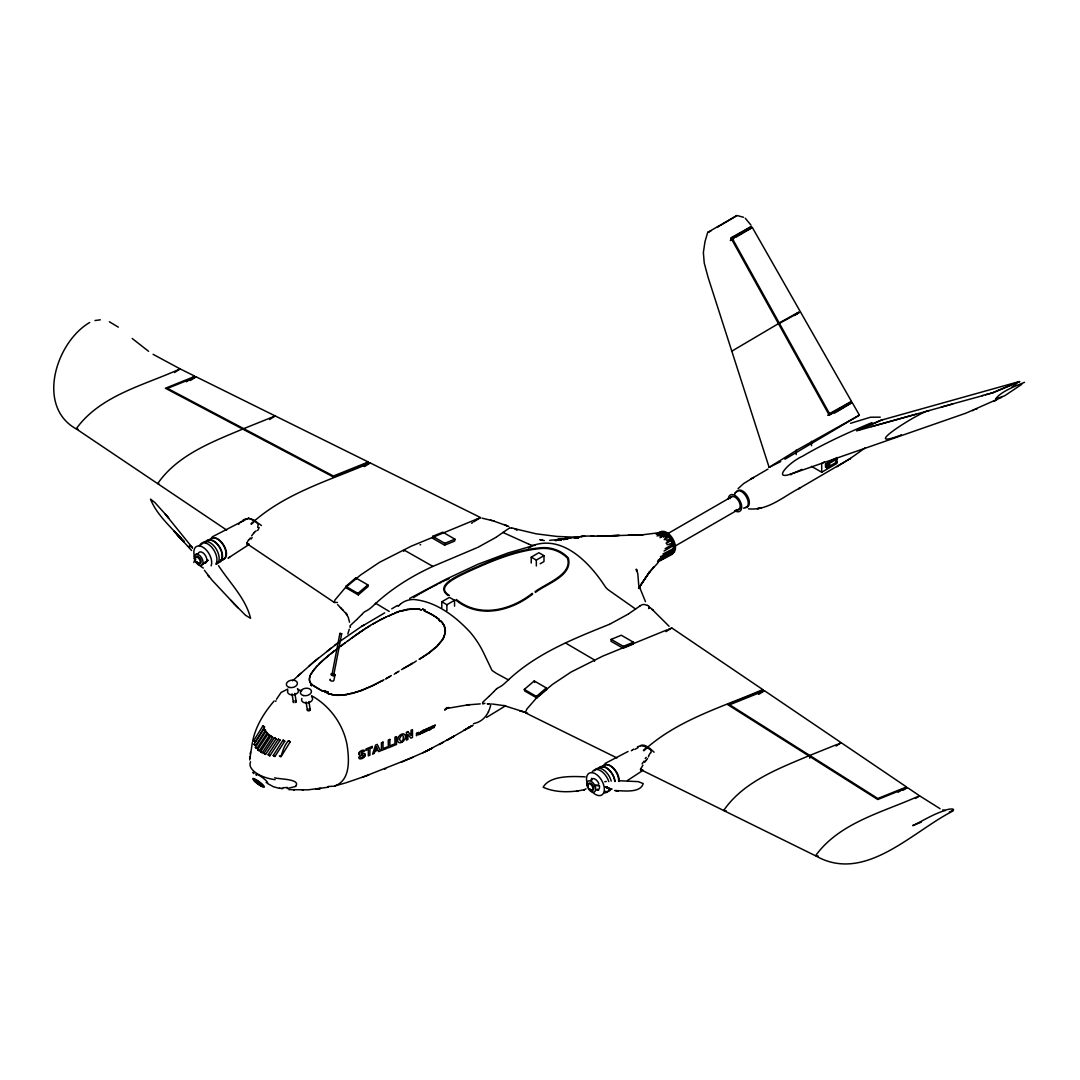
<?xml version="1.0" encoding="UTF-8"?>
<svg xmlns="http://www.w3.org/2000/svg" width="1080" height="1080" viewBox="0 0 1080 1080"><rect width="100%" height="100%" fill="white"/><g stroke="black" fill="none" stroke-linecap="round" stroke-linejoin="round"><path stroke-width="1.5" d="M309.555 679.104L309.569 679.617A21.776 11.759 -5.3 0 0 309.676 680.441L309.785 680.859A19.602 10.584 -4.7 0 0 310.055 681.669L310.244 682.047A19.13 10.247 -3.2 0 0 310.527 682.749M423.117 732.28L422.59 731.808L423.617 731.363L423.603 732.308M431.501 728.001L430.92 729.257L430.988 726.867L432.392 726.246M663.417 532.332L664.645 532.791L659.043 536.031M618.948 781.461C620.514 773.321 608.188 758.43 601.587 767.354M252.369 742.541L249.71 759.956M432.837 726.692L432.216 727.61M249.804 756.904L249.737 758.417M341.685 633.704L333.653 675.527L332.721 675.716L331.884 675.176L339.916 633.38L341.672 633.758L339.903 633.461M333.666 675.473L331.898 675.149M309.596 678.415L309.865 676.998A33.345 17.888 -7 0 1 310.311 675.769L310.365 675.513M432.5 538.191L432.716 536.328L442.814 532.183L454.923 539.177L454.707 541.053L444.609 545.184L432.5 538.191L435.375 537.017M444.609 545.184L444.825 543.321L454.923 539.177M611.199 639.374L610.97 641.237L623.093 648.23L633.177 644.099L633.407 642.222L621.284 635.229L611.199 639.374L623.308 646.353L633.407 642.222M623.093 648.23L623.308 646.353M734.792 494.168L734.94 493.276M445.23 632.543L444.231 636.363M333.882 680.549L334.962 674.933A2.079 0.878 10.9 0 0 332.141 673.596A2.079 0.878 10.9 0 0 331.695 675.04A2.079 0.878 10.9 0 0 334.949 674.96M250.169 753.989L250.493 752.355M349.258 629.249L347.814 633.987M403.69 551.34L404.028 550.49A1.647 0.959 60 0 1 404.514 550.287L432.877 566.393L476.861 547.776M443.894 636.377L444.137 635.756A32.157 23.125 7.2 0 0 444.582 634.406L444.933 632.448A26.825 19.184 2.9 0 0 445.027 631.22L445.041 630.707A24.84 17.753 -0.3 0 0 444.933 629.195M252.653 741.231C255.757 725.99 264.168 712.611 274.158 700.947M735.008 493.02C741.852 483.502 755.474 507.546 743.526 508.14M275.724 701.433L275.94 700.745M707.684 232.457L705.024 241.515L703.364 252.504L704.241 263.048L708.048 277.196L769.136 467.384L780.705 461.592M193.833 562.572L194.697 560.007M250.533 761.778L250.06 763.52A23.125 10.841 12.5 0 0 275.144 779.652M208.98 540.5C217.944 529.024 235.548 558.171 220.806 560.25M276.48 699.273L281.111 692.415L287.807 689.054M724.194 809.73C743.931 781.663 778.167 768.731 808.717 755.865M257.661 527.472L258.228 524.448L256.365 522.18A37.071 25.826 -13.6 0 0 254.543 521.033M488.444 711.625L489.24 709.803A48.06 27.756 60 0 0 490.28 706.712L490.739 704.916A29.795 17.199 60 0 0 490.995 703.688M442.382 640.116A43.43 31.712 13.3 0 0 443.097 638.888L443.448 638.118M443.408 638.199L443.435 638.159A37.247 27 10.2 0 0 444.245 636.444M640.467 745.524C644.949 743.378 650.74 749.155 654.102 752.207M311.094 674.001L311.837 672.732M648.918 608.04L649.215 607.27L648.891 608.081A4.752 2.74 -60 0 1 648.594 608.567M310.851 674.001L316.885 666.185M769.149 467.33L797.783 449.564L859.248 415.233M279.356 755.743C281.84 759.942 281.543 748.116 288.441 740.732M280.989 756.783L290.209 741.812M253.571 740.88L262.845 725.949L263.655 726.395L264.533 727.015L255.231 741.933M311.863 672.692L313.106 670.883M442.341 640.089L437.063 646.488L428.909 653.13M273.267 755.474L274.793 756.432L273.226 755.5L283.082 740.111L283.959 740.583L284.796 741.177L274.874 756.513M254.867 744.849L255.623 745.403L253.976 744.39L263.885 729.027L264.695 729.459L265.586 730.093L255.677 745.47M269.744 755.798L268.124 754.731L278.37 739.139L280.071 740.218M280.098 740.273L269.825 755.811L268.204 754.691M266.369 732.362L265.748 731.795L267.219 732.861L257 748.413L255.339 747.36M257.553 749.655L267.935 734.062L268.866 734.576M259.281 750.789L269.663 735.21L267.988 734.144M272.632 737.181L262.251 752.774L261.387 752.301L260.564 751.68L270.904 736.047M263.966 753.354L274.334 737.762L275.981 738.896M265.545 754.448L276.062 738.909M638.861 587.898L646.569 576.274M638.51 588.411L646.326 576.72L639.104 587.452M646.056 577.125L649.917 571.495L645.773 577.517L649.445 572.184M657.666 534.06C668.615 528.08 678.078 550.409 670.937 554.108M313.146 670.829L314.496 668.844M732.024 351.054L778.464 323.635M647.568 758.606L646.164 760.414M255.001 531.576L253.976 532.886M644.706 762.25L646.056 760.55M251.6 535.815L253.868 533.02M653.792 566.892L649.175 572.508L657.828 563.004M314.699 668.858L315.306 668.156M315.617 667.805L317.358 665.685M361.827 614.493L362.488 613.764A12.609 7.277 -60 0 1 364.027 612.239A11.151 6.439 -60 0 1 365.796 611.172L366.431 610.821A25.623 14.796 -60 0 0 369.131 609.188L369.346 609.026A34.655 20.007 -60 0 0 372.951 606.002L375.34 603.801M361.746 614.588L356.9 619.394M494.154 691.335L495.072 690.309A12.609 7.277 -60 0 1 496.611 688.784M493.965 691.538L489.416 696.006M730.296 240.611C733.86 236.412 764.181 221.157 745.254 231.66M827.807 415.341L829.467 413.573L851.513 401.463L752.288 227.407M398.183 606.366L399.074 605.448M318.128 665.105L319.721 663.512M447.147 707.522L444.636 710.073L446.62 708.25M318.398 664.632L321.705 661.621M738.086 488.606L743.593 483.611L753.503 477.509L750.911 479.007M399.249 605.259L400.181 604.395M320.045 662.999L321.692 661.446M660.488 557.077L660.65 556.403M375.179 603.95L376.299 602.91M321.746 661.581L325.053 658.598M508.882 679.455L505.548 682.56A34.655 20.007 -60 0 1 501.944 685.611L501.714 685.733A25.623 14.796 -60 0 1 499.014 687.352L498.38 687.69A11.151 6.439 -60 0 0 496.665 688.743M375.827 603.356L389.205 611.429M508.41 679.901L496.827 673.623M376.137 603.058C392.85 587.79 412.344 575.816 432.877 566.393M508.721 679.604C537.165 653.09 573.939 638.604 609.444 624.321M292.586 680.778L314.105 661.689L338.85 642.195M322.299 660.879L325.539 658.017M643.397 750.33L645.989 747.995M643.815 750.803L646.394 748.481M238.518 524.327L239.207 523.719M356.603 619.663L351.081 624.793A11.3 6.521 -60 0 0 350.014 625.941L350.096 627.291A9.531 5.508 -60 0 0 350.46 627.25M489.119 696.276L483.665 701.352A12.082 6.98 -60 0 0 482.706 702.378L482.598 703.836A8.95 5.171 -60 0 0 483.692 703.62L483.867 703.579M297.513 676.283L300.834 673.312M250.979 523.76L253.597 521.438M251.384 524.245L253.989 521.937M313.214 662.432L309.069 666.009M251.694 519.548L252.747 520.034A40.27 28.12 -13.9 0 1 254.448 520.925C286.578 493.128 328.212 480.721 366.579 464.427M325.728 658.017L328.631 655.574M647.082 747.644C679.104 719.942 720.522 707.535 758.795 691.295M345.83 586.386L355.738 577.894L367.848 584.888L368.213 586.386L358.304 594.891L346.181 587.898L345.83 586.386L357.939 593.379L358.304 594.891M357.939 593.379L367.848 584.888M524.3 689.432L534.222 680.94L546.332 687.92L546.683 689.432L536.774 697.937L524.664 690.944L524.3 689.432L536.423 696.425L536.774 697.937M536.423 696.425L546.332 687.92M326.066 657.72L328.104 655.992M631.341 750.749L632.718 749.641M318.344 658.206L314.105 661.689M328.185 655.763L329.157 655.142M328.563 655.466L329.332 654.993M865.161 447.903L849.447 459.068M330.17 654.156L330.885 653.738M330.413 653.954L332.208 652.685M330.925 653.549L333.031 652.05M332.235 652.509L334.692 650.606M326.97 651.429L331.276 648.068M333.086 651.848L334.314 650.903M204.066 563.22L208.035 560.223M334.584 650.835L335.975 649.769M363.677 757.593L362.448 758.349A7.857 5.333 -49.7 0 1 361.598 758.687L360.086 758.903A2.984 2.025 -49.7 0 1 359.127 758.376C357.818 757.242 360.221 755.568 360.612 757.175A1.688 1.147 -49.7 0 0 361.314 757.377L361.787 757.283A3.686 2.498 -49.7 0 0 362.327 757.053L362.921 756.662A1.499 1.013 -49.7 0 0 363.299 756.202L363.204 755.042A2.295 1.552 -49.7 0 0 362.786 755.001A14.216 9.639 -49.7 0 0 362.151 755.068M872.06 422.577C848.705 432.284 824.513 443.245 802.373 456.327C787.361 462.996 767.812 485.271 799.618 470.394M881.982 419.796L856.562 430.866L915.948 414.275M1019.277 381.564L882.522 419.81M203.85 563.382L202.122 564.543L207.806 560.345M334.625 645.435L338.958 642.114M1019.803 381.564L992.547 392.931M995.827 398.695C1001.092 391.203 1017.616 385.25 1024.515 382.307M336.38 649.323L337.554 648.581M338.499 647.851L339.417 647.177M1016.672 383.535L1015.538 384.386M338.607 647.636L340.97 645.881M340.632 646.272L341.996 645.111M341.442 645.678L343.886 643.721M342.711 644.733L345.019 642.897M1014.485 385.169L1013.621 385.803M339.93 641.371L360.612 627.062L384.696 612.873M344.642 643.302L347.787 640.859M1014.674 385.412L1013.769 386.073M1021.802 384.332L1004.711 395.739L995.976 398.912M347.45 641.237L349.663 639.481M1012.541 386.6L1011.717 387.194M349.556 639.698L353.66 636.741M351.473 638.172L354.226 636.336M354.038 636.336L356.724 634.581M428.72 652.901L436.509 646.596L441.774 640.413A43.781 31.955 13.6 0 0 442.894 638.672M354.605 635.931L357.386 634.109M428.517 653.049L423.495 656.438M428.774 653.225L419.796 659.124M212.234 536.855L248.427 518.171M356.751 634.419L357.818 633.798M604.894 763.547L628.061 751.491M357.426 633.947L358.614 633.258M357.871 633.636L358.965 633.015M495.976 537.327L507.29 529.497A12.514 7.223 -60 0 1 509.369 528.269M358.789 632.988L360.018 632.286M628.56 613.872L639.873 606.042M495.652 537.543L477.806 547.385M359.14 632.745L360.72 631.8M628.25 614.101L609.755 624.186M627.453 780.503L641.817 771.12M360.18 632.03L361.368 631.355M360.882 631.557L361.962 630.963M361.49 631.152L362.556 630.572M362.084 630.747L363.15 630.167M362.691 630.342L364.257 629.303M363.731 629.788L365.742 628.479M423.455 656.478L419.04 659.245M665.982 631.638L671.801 627.966L762.615 689.459M757.377 693.13L762.817 689.675L759.861 690.876M758.066 693.59L763.371 690.228L760.55 691.349M759.497 691.767L727.65 704.592L877.77 799.524L902.3 789.615L906.336 787.05L903.906 788.009M903.177 790.25L907.254 787.63M915.476 798.471L919.472 795.947L917.096 796.891M269.555 419.539L275.049 416.057M361.962 465.966L368.077 462.051L365.432 463.144M363.609 466.182L369.185 462.645M364.446 466.601L370.156 462.983M473.877 521.788L480.573 517.563L370.548 463.091M362.691 625.765L361.76 626.36L363.839 625.037M365.553 628.466L368.429 626.778M365.823 628.29L368.712 626.589M758.727 694.386L764.303 690.808L761.481 691.97M836.082 746.024L841.077 742.811L838.553 743.864M174.569 372.533L180.063 369.009L177.822 369.927M190.363 380.484L195.98 376.893M249.156 544.414L228.083 558.144L229.73 557.199M901.152 790.331L899.951 791.087M921.402 822.096L912.708 825.62C922.968 820.787 932.58 814.496 943.461 811.026C946.539 809.014 958.082 807.395 951.696 811.674C911.317 832.626 864.5 883.413 816.048 856.035L640.75 769.662M242.339 521.384L243.027 520.952M472.621 522.599L471.609 523.233M187.988 380.74L194.859 376.367L192.578 377.285M505.643 705.766L486.581 717.39M899.195 791.573L898.115 792.261M187.488 381.051L186.368 381.753M391.73 608.837L397.454 605.502M368.847 626.387L371.736 624.618M369.117 626.211L370.373 625.442M467.978 728.028L470.245 726.638L463.968 730.269L471.974 725.787L446.945 740.259L454.41 735.926L450.023 738.518M836.825 466.79L850.5 458.42L798.687 488.714L799.78 488.065C783.594 496.355 767.975 510.935 748.44 508.829M532.292 593.339C510.597 610.443 479.412 618.233 456.287 599.468M532.71 594.04C510.921 611.213 479.169 619.056 455.963 600.197M851.459 401.49L828.644 415.233M859.005 415.382L784.904 459.243M798.485 312.39L794.07 315.063M798.795 312.822L794.38 315.495M416.354 660.893L413.586 662.864M843.075 408.011L841.685 408.848M843.601 407.687L852.134 402.53L829.211 415.125L730.836 237.857L751.532 226.409L730.579 238.991M744.727 231.984L741.663 233.82M370.116 463.01L367.376 464.117M413.708 597.429L417.447 595.188M836.339 412.074L837.675 411.264M838.323 410.873L839.592 410.117M839.903 409.928L840.807 409.374M739.355 235.21L738.032 236.007M739.787 234.954L741.461 233.941M480.479 517.617L477.023 519.008M834.597 413.113L835.299 412.695M727.353 221.306L724.491 223.007M728.042 220.887L736.817 215.609L707.832 232.294L709.034 231.89M736.209 237.087L737.127 236.547M295.637 786.24C301.603 778.721 277.439 779.234 274.738 777.762M732.645 239.207L733.847 238.491M722.574 224.141L724.194 223.182M730.701 240.368L731.43 239.935M372.046 624.443L373.451 623.727M721.993 224.492L720.805 225.194M399.101 671.058L398.021 672.03M412.627 663.107L403.475 668.48M372.506 624.173L374.976 622.863M397.832 671.801L396.117 673.137M411.48 663.782L412.25 663.336M412.088 663.755L401.45 669.654M535.032 591.705C546.062 583.349 573.197 574.168 567.365 558.05C560.412 550.976 550.165 547.519 540.378 548.559C514.485 550.976 490.01 561.776 466.506 572.481C458.42 576.599 434.174 586.615 449.401 595.431M535.437 592.407C546.696 583.551 573.17 575.843 568.323 557.995C562.086 551.083 552.433 547.344 543.173 547.668C516.632 549.086 491.886 560.317 467.91 570.875C460.296 575.1 433.485 584.807 448.092 595.499M751.964 478.4L767.975 469.071M718.632 226.463L717.093 227.367M718.916 226.3L719.779 225.788M418.379 594.635L419.324 594.081M396.562 672.543L394.214 674.258M451.278 737.788L425.466 751.545L432.243 748.157L428.18 750.222M420.269 593.541L428.841 588.749M373.586 623.538L375.273 622.688M441.801 607.676L441.801 601.776L449.442 597.362L454.545 600.305L454.545 606.191M441.801 601.776L446.89 604.719L454.545 600.305M531.239 563.031L531.239 557.132L538.893 552.717L543.983 555.66L543.983 561.56L540.162 563.76M531.239 557.132L536.342 560.075L543.983 555.66M656.181 534.019L659.313 532.697M656.505 534.317L661.689 531.941L657.545 534.492M657.855 533.79L661.257 531.522M657.032 536.004L664.052 531.954M660.812 537.043C664.187 531.252 672.638 533.858 663.444 537.206M660.002 537.719L667.022 533.668M666.549 534.344L732.24 496.422M665.105 538.866C668.925 532.521 674.379 539.406 666.198 540.216M664.2 539.69L669.803 536.45M666.144 543.119C672.381 535.113 676.647 543.672 666.954 544.698M666.468 543.2L672.071 539.96M665.145 548.64L673.556 543.78L674.082 544.388L674.014 545.292L664.052 551.003M673.758 546.845L740.907 508.073M662.958 554L674.568 548.006L674.541 548.964L661.554 556.268M824.486 461.795L821.705 463.401L821.705 472.23L811.499 466.344M659.853 558.9L674.014 551.016L674.028 552.042L659.786 560.183L659.894 558.954A12.258 7.074 60 0 1 658.017 561.735M825.525 464.13L835.731 458.244L837 458.987L826.808 464.873L825.525 464.13L825.525 467.073L826.808 467.815L837 461.93L835.731 461.187M657.774 561.64L672.557 553.176L672.516 554.162L657.734 561.924M825.525 467.073L829.899 464.562M821.705 472.23L837 463.401L837 457.515M468.788 727.637L470.475 726.664M391.365 675.567L385.857 678.983M473.135 725.153L467.951 728.096M389.975 676.364L385.938 678.618M409.658 598.442L445.5 579.461L477.86 564.3L507.992 552.96L535.167 545.144M375.165 622.634L376.663 621.81M778.221 323.46L798.741 312.147M778.532 323.892L797.283 313.551M711.153 230.742L709.492 231.647M376.299 622.12L377.352 621.432M439.263 744.552L443.408 742.257M797.229 313.578L798.998 312.62M376.988 621.743L378.675 620.717M384.007 679.671L382.55 680.778M382.725 680.36L373.207 685.53M429.8 588.222L435.794 585.09M378.648 620.851L381.659 619.164M381.713 680.9L373.005 685.314M586.049 788.846L583.808 789.926L584.442 789.655C571.401 792.612 555.269 792.855 543.145 787.239C550.017 775.17 572.616 776.291 585.171 776.858M261.441 525.501L254.651 520.83M195.601 554.702L198.167 553.892M379.296 620.393L381.213 619.394M647.231 747.576L647.123 747.63A40.27 28.215 -13.7 0 1 648.729 748.615L649.593 749.264M901.382 434.673L900.275 435.24M381.402 619.407L384.129 617.949M381.942 619.137L383.859 618.179M1001.673 397.346L966.047 413.113L790.263 474.309M89.721 322.475C55.742 342.266 35.681 406.931 76.64 429.138L226.651 530.051M436.428 584.766L437.738 584.105M801.738 469.355L800.658 469.881M994.829 400.802L993.546 401.436L996.638 399.897M422.631 731.066L421.916 732.173L422.564 732.726M439.047 583.457L441.666 582.174M899.181 435.78C858.114 450.657 921.416 410.967 929.111 410.603M425.466 751.545L429.3 749.655M384.089 618.071L386.411 616.856M401.274 762.224L424.035 752.22M594.797 785.187L598.846 785.133M372.668 685.476L361.638 690.228M422.914 752.76L426.587 751.005M385.412 617.436L386.6 616.775M372.64 685.8L361.733 690.485M445.203 709.223L448.862 707.495L445.919 708.615L469.395 704.606L466.763 704.957L480.29 703.89M442.989 581.539L444.326 580.918M198.126 554.162L197.154 554.594M445.649 580.298L448.983 578.786M387.545 616.437L389.934 615.37M858.303 430.218L882.819 419.539M387.733 616.356L388.962 615.803M528.242 547.965L531.562 546.467M389.232 615.681L393.201 613.899M637.457 746.739L641.452 745.7L644.976 746.55A37.071 25.907 -13.4 0 1 646.933 747.576M275.049 416.016L272.66 417.002M369.185 462.605L366.538 463.698M195.858 376.947L193.833 377.784M671.746 627.98L668.452 629.316M907.187 787.658L904.973 788.576M390.704 614.925L393.417 613.805M412.749 757.364L362.462 777.236M1019.155 381.605L991.157 393.309M242.69 429.07C212.153 441.936 177.89 454.869 158.153 482.936A2.174 1.256 -60 0 0 157.936 483.584L159.246 484.218M243.702 428.652L271.957 417.272M972.513 410.643L973.823 410.117M975.834 409.307L977.103 408.807M393.377 613.94L394.889 613.346M476.577 519.197L411.143 546.237L379.566 562.288L360.545 575.033L345.06 587.993L334.962 599.981L334.314 602.451L337.473 602.465M177.674 369.995C142.749 385.546 100.359 395.793 76.64 428.22A1.931 1.107 -60 0 0 76.451 428.787L78.044 429.3M192.443 377.339L165.375 388.233L333.464 477.009L365.756 464.009M193.55 377.892L167.481 388.382L333.41 476.024L364.635 463.455M951.291 811.39L952.857 810.797M760.414 692.388L729.635 704.781L877.824 798.498L902.826 788.427M837.391 744.309L809.743 755.447L809.743 758.187M903.744 789.048L902.3 789.615M916.043 797.297C881.334 812.633 839.727 823.001 816.102 854.982A1.931 1.107 -60 0 0 815.859 855.698L818.154 856.049M667.035 629.87L602.735 656.127L571.037 672.057L552.514 684.396L537.192 697.154L526.892 709.007L525.393 712.557L527.594 713.164M384.629 769.095L385.722 768.677M951.899 811.161L951.021 811.229M394.673 613.427L395.442 613.022M361.544 690.255L355.347 692.334M361.679 690.498L351.877 693.549M361.84 750.479L363.663 750.128A2.646 1.796 -49.7 0 1 364.757 750.965C363.852 751.046 357.021 754.137 363.933 753.314A2.633 1.782 -49.7 0 1 365.094 754.38M850.527 423.306L870.521 417.218L880.254 417.177M368.807 774.981L346.046 782.771M397.183 612.387L397.953 612.131M397.413 612.428L398.25 612.023M949.334 812.066L950.427 811.688M484.933 703.242L483.935 703.566M248.616 518.09L255.029 520.628M400.613 611.267L405.081 610.092M400.775 611.334L401.571 611.105M355.171 692.388L346.572 694.629M642.614 769.689L642.492 769.73A7.979 4.306 -69.2 0 1 640.697 769.824M328.077 786.524L333.801 786.2L345.047 783.067M871.317 426.587L952.79 403.988M987.971 393.998L982.085 395.644M941.315 407.012L983.151 395.537M992.885 392.648L990.225 393.565M988.322 394.092L991.535 393.012M989.442 393.593L985.5 394.875M599.157 785.7L594.824 785.606M334.651 785.997C350.987 780.233 349.096 758.768 347.072 744.943C343.265 724.342 329.846 705.875 311.567 695.696M403.367 610.619L406.094 609.876M351.419 693.387L346.505 694.386A40.675 26.77 3.5 0 1 343.737 694.778L343.278 694.832A33.345 21.816 3.4 0 1 341.132 694.953M726.246 810.864L724.019 810.486M95.013 320.544L100.305 319.815M473.54 723.614L474.538 723.384A57.861 33.413 60 0 0 488.484 711.666M575.195 538.218L577.841 537.745M577.706 537.773L574.789 538.286L578.799 537.638L574.371 538.272L578.421 537.719M328.347 787.199L307.989 789.845L288.819 789.629M556.416 540.432L559.629 539.906L555.228 540.527L561.668 539.649M407.754 609.701L408.753 609.417A25.029 14.499 -12.9 0 1 410.292 609.134L411.372 609.134M604.787 781.717L606.285 781.502M558.725 539.5L556.349 539.757L584.726 536.085L593.77 536.031M660.042 532.589L642.789 534.762L597.038 536.247L618.557 535.451M568.931 538.002L559.143 539.433L570.915 537.773M362.151 755.068L359.991 755.19A2.511 1.701 -49.7 0 1 359.316 752.544M558.265 539.541L559.575 539.365L557.348 539.649M580.608 536.625L584.726 536.085L581.432 536.504M561.479 539.649L558.536 540.027L561.141 539.717M549.68 540.297L557.807 539.636M567.864 539.123L563.125 539.5L564.138 539.406M410.603 609.336L411.305 609.269M560.952 539.703L557.942 539.96L560.601 539.744M287.172 788.549L294.759 786.686A10.139 6.413 10.4 0 0 295.745 786.321M576.572 791.357L577.868 791.262M429.8 727.88L428.99 729.594M341.064 695.007L338.472 695.088A24.881 15.93 3.2 0 1 337.216 695.048L336.191 695.264A21.816 13.864 3.4 0 1 334.463 695.088L333.869 695.048M429.192 729.648L430.015 728.014M598.414 536.274L619.529 535.396M635.391 535.073L643.1 534.735L628.223 535.235M413.586 609.026L413.951 609.026A23.584 14.985 -14.6 0 1 416.192 609.066M338.728 695.331L343.697 695.034A40.743 26.838 3.6 0 0 346.397 694.656M302.306 790.088L303.143 790.088M620.069 780.786L638.293 781.637L643.221 783.581C640.319 793.571 622.917 790.641 614.588 790.52M597.726 536.247L591.206 535.856M487.229 703.823L488.322 703.85M511.556 527.931L514.35 528.512M489.416 703.877L487.917 703.823L489.024 703.863M293.531 789.98L294.3 790.007M282.731 788.657L281.084 788.562M336.541 695.291L336.893 695.304A24.948 15.971 3.4 0 0 338.594 695.304M336.272 695.034L336.38 695.034A21.776 13.864 3.2 0 1 334.746 694.886L334.085 695.075M492.453 704.025L504.86 705.78L503.766 705.51L524.367 712.044M416.245 609.093L417.38 609.336M575.856 537.165L577.881 537.341M482.099 518.184L491.954 520.533M334.058 694.832L333.963 694.818A19.602 12.285 3.3 0 1 332.451 694.535L331.817 694.467A19.319 11.448 4.2 0 1 330.426 694.17M577.76 537.327L556.942 536.436L536.207 533.831L515.025 528.782M615.843 790.803L618.287 791.14M279.49 788.373L273.443 786.766L267.611 783.54M544.32 540.581L539.825 539.649L542.579 540.27M736.992 215.501L743.539 217.282M524.948 712.098L523.301 711.774M331.614 694.656L332.195 694.778A19.697 12.326 3.5 0 0 333.882 694.993M330.44 694.143L328.941 693.725M297.608 689.499L301.806 690.849M330.035 694.278L328.631 693.873M490.455 520.088L494.654 521.37M606.542 787.955L607.5 788.252M493.479 520.992L506.804 525.717M942.786 809.825L945.243 810.608M424.373 610.794L429.53 613.157M424.238 610.929L431.933 614.493M658.989 532.399L658.503 533.345A12.258 7.074 60 0 1 671.112 538.812A12.258 7.074 60 0 1 671.746 553.824M505.143 525.096L508.802 526.46M504.455 524.826L507.479 525.96M327.051 693.32L327.362 693.185A18.616 10.935 4.4 0 0 328.698 693.792M264.047 753.354L265.437 754.394L263.993 753.395M605.367 786.713L607.986 787.833L607 787.388M257.648 749.655L259.254 750.735L257.594 749.696M260.618 751.639L262.224 752.72M279.99 740.246L278.411 739.206M256.824 748.359L256.068 747.9M325.512 692.415L324.729 692.321M528.714 544.104L530.618 544.874A12.312 7.101 60 0 0 533.385 545.225L533.615 545.171A29.957 17.294 60 0 0 534.735 544.901C564.705 535.829 590.72 564.246 605.421 586.967A12.528 7.236 60 0 0 608.216 589.734A31.698 18.306 60 0 0 609.579 590.746L635.58 609.026M265.545 730.134L263.925 729.067M254.016 744.35L254.867 745.025M528.161 543.861L502.983 532.481M647.609 605.327L644.193 604.49A10.976 6.332 -60 0 0 641.979 604.813A12.514 7.223 -60 0 0 639.873 606.069M109.35 321.773L118.355 327.146M180.144 368.914L153.077 354.308M525.609 712.922L616.977 757.944M181.049 369.346L194.197 375.854M368.267 461.97L196.142 376.826M940.073 808.691L919.701 795.893M429.638 613.427L434.012 615.708M323.096 691.24L321.638 690.417M322.906 691.403L321.759 690.755M321.287 690.485L319.748 689.337M320.963 690.309L317.844 688.514M432.716 536.328L444.825 543.321M565.461 642.951L593.811 659.57A1.647 0.959 60 0 1 594.311 660.339L594.581 661.244M432.041 614.777L435.767 616.802M318.803 688.797L316.966 687.731M316.778 687.879L317.696 688.419M316.507 687.461L314.834 686.745M316.224 687.285L315.023 686.583A23.747 11.786 3.5 0 1 313.605 685.692L313.173 685.301M496.22 673.259L492.629 670.869A5.346 3.092 60 0 1 491.832 670.046L483.408 652.442A55.728 32.17 60 0 0 474.498 637.7A60.17 34.736 60 0 0 470.016 632.07C455.274 616.167 435.834 601.412 413.573 599.481A60.17 34.736 60 0 0 409.104 599.954A55.728 32.17 60 0 0 400.167 604.368M254.529 741.528L255.163 741.893L254.435 741.366M434.12 616.005L439.452 619.502M256.203 747.779L255.38 747.293L265.613 731.808M657.99 562.167L658.543 561.276M266.382 732.173L267.246 732.807M435.848 617.099L439.209 619.582M275.197 738.221L276.021 738.841M275.184 738.437L274.401 737.856M271.904 736.587C269.312 735.115 274.307 738.126 271.701 736.668M247.144 543.834L334.368 602.505M268.663 734.657L269.635 735.156M764.505 690.727L906.498 786.942M908.091 788.022L918.945 795.38M192.416 547.722L165.213 514.053L154.845 502.497L150.498 499.108C156.708 514.742 170.357 526.446 181.305 538.839L177.255 534.735L191.592 550.49M262.966 726.043L264.546 726.975M148.554 351.284L132.179 338.472M313.605 685.625L313.7 685.692A23.261 11.799 2.5 0 0 315.023 686.583M284.742 741.137L283.163 740.205M745.268 218.241L750.884 225.005M652.698 609.984L669.128 626.292M651.929 609.296L653.13 610.389L650.214 607.621M341.604 608.756L337.554 604.571M180.779 538.38L184.194 541.674L177.12 534.492L183.938 541.526L180.576 538.124M340.416 607.621L347.152 614.736L345.762 613.035L348.233 617.207L349.515 622.215M342.468 609.538L343.089 610.16M238.073 607.878L234.482 604.125L245.552 615.289L250.56 618.313C245.862 598.495 229.487 582.593 218.525 565.677M441.058 621.014L441.356 621.324A26.69 19.588 -11.9 0 1 442.665 623.038M230.864 600.291L234.495 604.139L211.91 580.014L204.404 570.267M188.366 546.359L189.554 547.655M432.027 728.096L432.662 727.88M310.487 682.992L311.054 683.735A18.616 9.869 -1.7 0 0 311.702 684.477M253.638 773.253L252.99 772.227L253.854 773.591M636.863 570.2L636.269 569.268L637.794 573.588L638.739 585.117L645.476 601.682M669.37 554.567L670.437 554.58M443.259 624.267L443.745 625.172M852.701 403.394L859.397 415.139M732.308 238.451L829.467 413.573M636.404 569.484L636.579 570.942M309.96 682.128L309.893 681.993A19.697 10.598 -4.7 0 1 309.501 680.981L309.461 680.819A21.816 11.745 -5.3 0 1 309.299 679.739L309.272 679.455A24.948 13.419 -5.7 0 1 309.326 678.429L310.068 675.621A40.743 21.789 -7.1 0 1 310.81 674.082M639.536 587.763L639.806 588.533M534.222 680.94L534.573 682.438M355.738 577.894L356.103 579.393M365.081 754.38L365.121 754.893A2.876 1.944 -49.7 0 1 364.757 756.297M308.894 701.5L310.216 709.749M306.059 701.96L307.382 710.208M294.867 693.414L296.19 701.663M292.032 693.86L293.355 702.108M444.933 629.154L444.865 628.641A23.787 17.01 -1.5 0 0 444.474 627.224L444.393 626.792A23.584 16.983 -5.7 0 0 443.691 625.199M826.808 464.873L826.808 467.815M811.499 441.315L811.499 445.73M796.203 450.158L796.203 454.572M536.342 560.075L536.342 565.974M446.89 604.719L446.89 610.619M728.325 499.284A9.463 5.468 60 0 1 735.17 495.518A9.463 5.468 60 0 1 741.703 507.37A9.463 5.468 60 0 1 734.535 510.584M736.574 492.007A9.463 5.468 60 0 1 747.401 495.99A9.463 5.468 60 0 1 745.443 507.37M730.026 498.582A7.344 4.239 60 0 1 735.629 497.543A7.344 4.239 60 0 1 740.205 505.858A7.344 4.239 60 0 1 736.115 509.639M658.557 559.71A12.258 7.074 60 0 1 657.531 561.708M659.515 532.899A12.258 7.074 60 0 1 673.151 539.365A12.258 7.074 60 0 1 670.964 553.702M790.736 473.945A7.344 4.239 60 0 1 790.992 474.889M723.978 810.378A2.174 1.256 -60 0 1 724.194 809.73M239.544 522.895A30.105 28.823 17.9 0 1 241.029 521.721M241.475 521.721A24.368 22.059 -4.9 0 1 242.217 521.221M242.636 520.493A13.784 11.772 -11.5 0 1 245.997 518.832M246.578 518.94A6.737 5.022 -15.6 0 1 251.829 519.399M643.005 770.378A24.043 13.176 -69 0 1 642.573 770.472M640.494 769.865A1.971 1.04 -61.7 0 1 640.75 768.514M641.048 768.582A11.205 5.306 -61.3 0 1 642.938 765.207M642.06 763.898A23.139 11.178 -60.7 0 1 644.193 761.062M646.191 757.377A30.105 11.327 -42.2 0 1 645.219 758.606M648.743 756.284A24.368 12.933 -35.7 0 1 648.311 756.918M650.147 753.084A13.784 8.397 -30.6 0 1 648.729 755.541M649.728 749.155A6.737 4.698 -19.5 0 1 651.038 752.733M259.173 527.445A20.264 13.365 -24.5 0 1 257.621 530.51M256.149 530.766A31.468 14.526 -38.1 0 1 255.555 531.576M251.006 539.109A28.242 10.017 -58 0 1 252.207 537.503M248.994 539.865A19.494 9.194 -60.3 0 1 250.317 537.948M247.091 542.687A9.612 4.86 -60.7 0 1 248.454 540.095M246.956 544.023A1.796 0.837 -61.2 0 1 247.226 542.7M248.508 543.753A5.805 2.957 -63.5 0 1 247.118 543.902M248.832 544.185A17.428 9.059 -68.2 0 1 248.522 544.239M634.932 749.412A20.264 16.133 -13.7 0 1 638.024 747.725M632.799 749.736A31.468 29.268 4.1 0 1 633.65 749.115M443.948 636.39A37.382 27.068 10.5 0 1 443.138 638.267M443.178 624.308A26.447 19.278 -10.1 0 0 442.463 623.214A26.447 19.373 -11.7 0 0 441.018 621.432M438.669 620.028A41.351 31.334 -20.4 0 1 440.384 621.473M422.55 609.188A41.351 31.995 -30.9 0 1 424.858 610.038M419.148 609.39A26.447 18.063 -17.8 0 1 421.646 609.944A26.69 18.265 -18 0 0 419.324 609.255M417.501 609.106A26.447 17.847 -17 0 1 419.081 609.336M411.358 609.012A23.787 14.364 -13.4 0 1 413.357 608.918M408.591 609.431A24.84 14.459 -12.8 0 1 410.562 609.188M406.026 609.782A26.825 14.918 -12.5 0 1 407.754 609.471M401.409 610.781A32.157 16.591 -12.4 0 1 403.245 610.295M397.751 611.914A37.382 17.874 -12.7 0 1 400.41 611.051A37.247 17.78 -12.8 0 0 398.061 611.78M394.619 613.102A43.781 19.265 -13.3 0 1 397.183 612.158M311.958 684.342A18.428 9.815 -1.8 0 1 311.216 683.573M311.85 685.598A26.946 13.527 2.4 0 1 310.959 684.72M325.877 691.308A23.261 11.678 8.2 0 1 324.297 690.579M328.32 692.132A26.946 12.339 9.7 0 1 326.889 691.565M328.901 693.616A18.428 10.868 4.2 0 1 327.429 693.117M331.803 694.251A19.13 11.34 4.1 0 1 330.548 693.954M647.5 605.583A7.425 4.293 -60 0 1 649.485 606.96M420.039 544.806A3.78 2.187 -61.6 0 1 420.66 544.712M514.917 529.038A7.425 4.293 -60 0 1 516.902 530.415M509.396 528.269A10.976 6.332 -60 0 1 511.542 527.958M445.244 632.475A26.946 19.305 2.8 0 0 445.325 631.179L445.338 630.693A25.029 17.915 -0.4 0 0 445.257 629.438L445.149 628.641A23.976 17.172 -1.4 0 0 444.744 627.197L444.704 626.819A23.774 17.172 -6.1 0 0 443.948 625.131M442.692 623.174A26.231 19.103 -9.3 0 1 443.678 624.713M438.939 619.933A41.918 31.887 -21.1 0 1 440.627 621.351M422.712 609.093A41.918 32.495 -31.4 0 1 424.98 609.93M417.015 608.81A26.231 17.698 -17.1 0 1 419.229 609.106M414.005 608.85A23.774 15.161 -14.8 0 1 416.327 608.931M411.426 608.823A23.976 14.553 -13.6 0 1 413.478 608.715M406.067 609.647A26.946 15.012 -12.6 0 1 407.876 609.309M395.307 612.887A43.43 18.954 -13.5 0 1 397.062 612.252M310.257 682.87A19.319 10.314 -3.2 0 1 309.879 682.182M311.594 685.76A27.797 13.77 3 0 1 310.703 684.895M325.944 691.497A23.747 11.745 8.7 0 1 324.216 690.687M328.158 692.28A27.797 12.514 10.1 0 1 326.74 691.726M423.522 732.267A1.579 0.999 -51.7 0 1 421.659 732.996A1.579 0.999 -51.7 0 1 422.024 730.971A1.579 0.999 -51.7 0 1 423.806 730.741M364.784 756.095A2.633 1.782 -49.7 0 1 363.771 757.31M359.181 752.49A3.753 2.538 -49.7 0 1 361.827 750.587M358.992 754.232A2.687 1.823 -49.7 0 1 358.952 753.8M333.315 681.008A2.079 0.878 10.9 0 1 330.426 680.562A2.079 0.878 10.9 0 1 330.386 679.307M297.473 688.514A5.589 3.726 -9.1 0 1 293.882 694.804A5.589 3.726 -9.1 0 1 287.847 690.35M296.028 702.135A1.445 0.959 -9.1 0 1 295.542 702.527M293.909 702.648A1.445 0.959 -9.1 0 1 294.26 700.934M295.772 701.014A1.445 0.959 -9.1 0 1 296.163 701.46M311.499 696.6A5.589 3.726 -9.1 0 1 307.908 702.891A5.589 3.726 -9.1 0 1 301.86 698.436M309.555 709.007A1.445 0.959 -9.1 0 1 309.812 710.478A1.445 0.959 -9.1 0 1 307.584 710.519M307.355 710.087A1.445 0.959 -9.1 0 1 308.273 709.034M256.419 775.373A7.209 1.188 36.4 0 1 258.538 775.049A7.209 1.188 36.4 0 1 266.125 780.678A7.209 1.188 36.4 0 1 266.153 782.609M281.192 788.225A31.995 25.731 -39.6 0 1 279.599 788.076M287.185 787.401A48.06 41.499 -56.5 0 1 282.839 787.739M195.683 559.872A4.05 2.336 60 0 1 197.951 556.511A4.05 2.336 60 0 1 201.11 562.248A4.05 2.336 60 0 1 196.925 562.113M197.991 554.675A6.304 3.645 60 0 1 204.444 554.148A6.304 3.645 60 0 1 205.362 563.18M195.278 560.02A3.605 2.079 60 0 1 197.546 557.361A3.605 2.079 60 0 1 200.124 562.545A3.605 2.079 60 0 1 196.276 562.046M201.582 544.604A12.852 7.412 60 0 1 215.001 547.196A12.852 7.412 60 0 1 216.513 564.313M199.355 545.899A12.852 7.412 60 0 1 211.626 547.115A12.852 7.412 60 0 1 215.838 564.111M205.241 542.74A12.623 7.29 60 0 1 219.443 546.75A12.623 7.29 60 0 1 217.876 562.68M203.391 568.067A12.623 7.29 60 0 1 196.911 561.83M194.927 557.833A12.623 7.29 60 0 1 202.122 546.777A12.623 7.29 60 0 1 211.126 565.852M209.588 540.311A12.164 7.02 60 0 1 223.506 545.441A12.164 7.02 60 0 1 220.995 560.061M206.361 541.62A12.164 7.02 60 0 1 219.888 548.033A12.164 7.02 60 0 1 217.715 562.262M588.155 785.781A4.05 2.336 60 0 1 590.949 783.378A4.05 2.336 60 0 1 593.757 789.021A4.05 2.336 60 0 1 589.761 789.021M599.454 785.727A6.304 3.645 60 0 1 596.66 790.034M590.814 780.381A6.304 3.645 60 0 1 594.459 778.842A6.304 3.645 60 0 1 598.846 783.689M588.074 787.185A3.605 2.079 60 0 1 589.896 783.918A3.605 2.079 60 0 1 592.826 789.008A3.605 2.079 60 0 1 589.1 788.94M611.01 789.021A12.852 7.412 60 0 1 605.3 791.424M594.486 770.755A12.852 7.412 60 0 1 603.072 769.595A12.852 7.412 60 0 1 611.253 781.137M609.512 787.86A12.852 7.412 60 0 1 604.287 792.896M598.59 790.303A12.852 7.412 60 0 1 597.335 789.17M592.002 779.922A12.852 7.412 60 0 1 591.638 778.275M592.002 772.591A12.852 7.412 60 0 1 600.197 770.513A12.852 7.412 60 0 1 608.783 781.583M612.09 789.021A12.623 7.29 60 0 1 609.377 789.318M598.414 768.407A12.623 7.29 60 0 1 607.838 768.636A12.623 7.29 60 0 1 615.087 781.502M587.061 782.892A12.623 7.29 60 0 1 595.202 773.699A12.623 7.29 60 0 1 603.923 792.167A12.623 7.29 60 0 1 590.072 789.278M602.019 767.529A12.164 7.02 60 0 1 611.901 767.003A12.164 7.02 60 0 1 618.664 781.326M610.375 788.967A12.164 7.02 60 0 1 609.822 788.967M599.009 768.312A12.164 7.02 60 0 1 608.081 769.203A12.164 7.02 60 0 1 614.777 781.366M399.344 739.152C404.177 748.102 405.027 726.705 399.344 739.152M416.529 733.361L416.462 735.75L418.149 732.659L416.529 733.361M418.581 732.497L418.514 734.859L420.201 733.739L419.013 734.252L418.581 732.497M420.579 731.606L420.525 733.982L420.579 731.606M424.103 730.039L424.049 732.429L425.466 730.755C425.831 734.225 426.087 726.692 425.48 730.35L424.103 730.039M426.303 729.041L426.938 731.12L428.152 728.203L426.303 729.041M433.863 726.867L433.85 727.866L435.2 724.869L434.12 726.314L433.067 725.882L433.863 726.867M374.868 751.41L374.233 753.449L372.56 754.137L375.584 745.052L377.257 744.377L380.417 750.938L378.689 751.626L378 750.128L374.868 751.41M376.407 746.55L375.354 749.885L377.501 749.021L376.407 746.55M407.916 731.633L406.418 732.28L406.431 740.124L407.862 739.49L407.862 734.387L410.94 738.139L412.479 737.451L412.465 729.621L411.035 730.255L411.048 735.48L407.916 731.633M396.495 736.628L394.943 737.276L394.956 745.119L396.509 744.458L396.495 736.628M372.222 746.442L365.999 748.98L366.012 750.303L368.334 749.358L368.348 755.865L369.927 755.217L369.913 748.71L372.222 747.765L372.222 746.442M389.867 739.422L388.287 740.057L388.3 747.833L393.822 745.591L393.822 744.269L389.88 745.862L389.867 739.422M383.008 742.136L381.416 742.77L381.429 750.533L386.991 748.332L386.991 747.009L383.022 748.589L383.008 742.136M761.279 507.978L757.418 508.667L761.279 507.978M319.599 788.603L315.792 789.115L320.531 788.481L319.599 788.603M522.383 711.531L519.993 710.816L522.383 711.531M606.785 787.199L605.637 786.659L607.811 787.725L606.758 787.199M288.549 740.759L290.142 741.785L288.617 740.799M192.497 547.776L189.851 545.535L192.497 547.776M181.386 538.893L173.894 531.198L181.386 538.893M168.642 518.09L165.267 514.12L168.588 518.022M209.291 576.95L208.116 575.519L209.263 576.936M429.624 729.891A1.552 0.959 -53.2 0 0 430.421 727.529A1.552 0.959 -53.2 0 0 428.355 728.811A1.552 0.959 -53.2 0 0 429.624 729.891M402.098 742.109A5.022 3.267 -52.8 0 0 404.595 734.387A5.022 3.267 -52.8 0 0 397.751 738.477A5.022 3.267 -52.8 0 0 402.098 742.109M289.494 687.461A5.589 3.726 -9.1 0 0 297.405 683.087A5.589 3.726 -9.1 0 0 288.738 681.048A5.589 3.726 -9.1 0 0 289.494 687.461M303.507 695.561A5.589 3.726 -9.1 0 0 311.432 691.173A5.589 3.726 -9.1 0 0 302.765 689.148A5.589 3.726 -9.1 0 0 303.507 695.561M255.825 781.663A5.589 0.918 36.4 0 0 263.101 786.078A5.589 0.918 36.4 0 0 256.905 780.489A5.589 0.918 36.4 0 0 255.825 781.663M255.501 782.096A5.589 0.918 36.4 0 0 262.778 786.497A5.589 0.918 36.4 0 0 256.594 780.921A5.589 0.918 36.4 0 0 255.501 782.096M254.961 781.421A7.209 1.188 36.4 0 0 264.344 787.104A7.209 1.188 36.4 0 0 256.365 779.909A7.209 1.188 36.4 0 0 254.961 781.421M194.238 558.265A6.304 3.645 60 0 0 201.542 565.394A6.304 3.645 60 0 0 200.07 555.782A6.304 3.645 60 0 0 194.238 558.265M586.886 784.958A6.304 3.645 60 0 0 594.189 792.099A6.304 3.645 60 0 0 592.731 782.487A6.304 3.645 60 0 0 586.886 784.958"/></g></svg>
